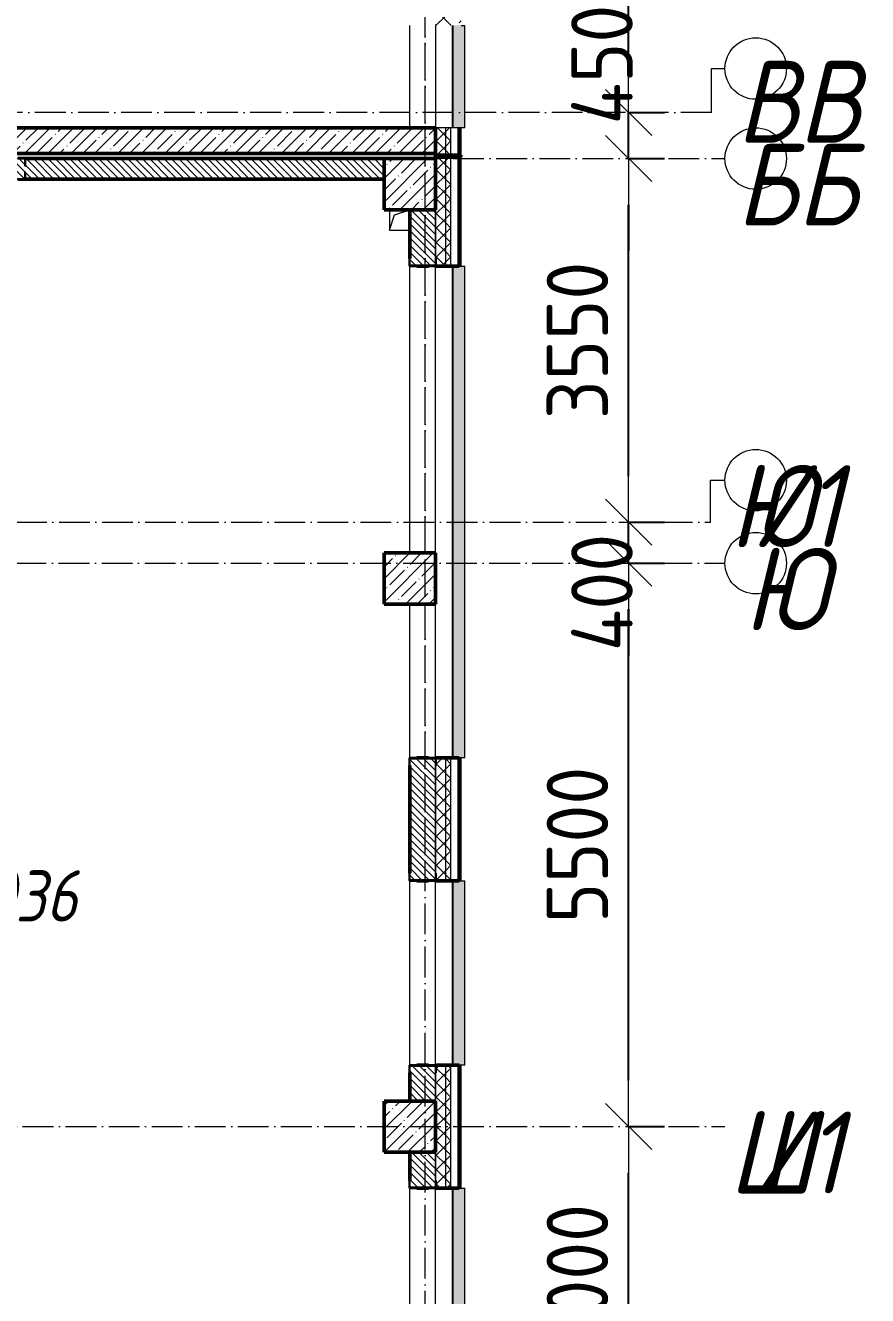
# Model space of a CAD drawing. Header units: millimetres. Extents: x 2294 to 908349, y -83289 to 219220.
# Drawn here: x 104813 to 113028, y 41706 to 54106 of the extents above; entities that cross this region are included whole.
import ezdxf

# ---------------------------------------------------------------- set-up
doc = ezdxf.new("R2010")
doc.units = ezdxf.units.MM
doc.linetypes.add('50_200_ШТРИХ_1Т_ш5_п1_п1_', pattern=[700, 500, -100, 0, -100])
for name, color, linetype, lineweight in [('A-____-____-DIMS', 7, 'Continuous', 9), ('A-GENM-____-MCUT', 7, 'Continuous', 25), ('A-GENM-____-OTLN', 7, 'Continuous', 9), ('A-GENM-____-OTLN-1', 7, 'Continuous', 25), ('A-GLAZ-____-OTLN', 7, 'Continuous', 9), ('A-WALL-____-MCUT', 7, 'Continuous', 13), ('A-WALL-____-MCUT-1', 7, 'Continuous', 9), ('A-WALL-____-MCUT-2', 7, 'Continuous', 50), ('A-WALL-____-MCUT-3', 7, 'Continuous', 9), ('A-WALL-____-OTLN', 7, 'Continuous', 9), ('A-WALL-____-PATT-1', 7, 'Continuous', 9), ('A-WALL-FNSH-MCUT-1', 7, 'Continuous', 9), ('S-COLS-____-MCUT', 7, 'Continuous', 50), ('S-COLS-____-OTLN', 7, 'Continuous', 9), ('S-GRID-____-IDEN', 7, 'Continuous', 9), ('S-GRID-____-OTLN', 7, 'Continuous', 9), ('S-GRID-____-OTLN-1', 7, '50_200_ШТРИХ_1Т_ш5_п1_п1_', 9), ('Марки помещений', 7, 'Continuous', 9)]:
    doc.layers.add(name, color=color, linetype=linetype, lineweight=lineweight)
doc.layers.add('A-GLAZ-____-OTLN-1', color=7, linetype='Continuous', lineweight=9, true_color=0xc0c0c0)
doc.styles.add('ISOCPEUR_I', font='isocpeui.ttf', dxfattribs={"width": 0.9, "height": 2.5})
doc.styles.add('ISOCPEUR_I_3', font='isocpeui.ttf', dxfattribs={"width": 0.85, "height": 2.2})
doc.styles.add('ISOCPEUR_I_9', font='isocpeui.ttf', dxfattribs={"width": 0.9, "height": 250})
doc.styles.add('СПДС', font='isocpeur.ttf', dxfattribs={"width": 0.9})
doc.dimstyles.new('Размера А3', dxfattribs={"dimtxt": 800, "dimasz": 450, "dimexe": 350, "dimexo": 100, "dimgap": 200, "dimtad": 1, "dimdec": 0, "dimrnd": 10, "dimzin": 0, "dimdsep": 46, "dimtxsty": 'СПДС', "dimblk": 'ARROWHEAD_6', "dimcen": 1, "dimclrd": 5, "dimclre": 5, "dimclrt": 5, "dimazin": 0, "dimtfac": 1, "dimtdec": 0, "dimtmove": 2, "dimatfit": 3, "dimfxl": 1, "dimtolj": 1, "dimtzin": 0, "dimarcsym": 0})
pattern_1 = [(45, (-101000, -46531.04), (-114.04925, 114.04925), []), (45, (-100885.95, -46531.04), (-114.04925, 114.04925), [201.613, -40.323, 3.353, -36.97])]
pattern_2 = [(45, (7562.79, 6025.28), (-70.71068, 70.71068), []), (135, (7562.79, 6025.28), (-70.71068, -70.71068), [])]
pattern_3 = [(45, (7562.79, 6025.28), (-85.53659, 85.53659), []), (45, (7619.81, 6025.28), (-85.53659, 85.53659), [])]
pattern_4 = [(135, (7562.787, 6025.276), (-35.35534, -35.35534), [])]
pattern_5 = [(45, (7562.79, 6025.28), (-70.71068, 70.71068), []), (135, (7562.79, 6025.28), (-70.71068, -70.71068), [])]
pattern_6 = [(45, (7562.79, 6025.28), (-85.53659, 85.53659), []), (45, (7619.81, 6025.28), (-85.53659, 85.53659), [])]

# ---------------------------------------------------------------- blocks, each defined once
blk = doc.blocks.new('BSC_Колонна _Прямоугольная - 500х500-V115-АР1_План отверстий 2 этажа в осях 1-64_Ю-ЯЯ')
at = {"layer": 'S-COLS-____-OTLN'}
h = blk.add_hatch(dxfattribs=at)
h.set_pattern_fill('FP_128', color=256, style=0, pattern_type=2)
h.set_pattern_definition(pattern_1)
h.paths.add_polyline_path([(-250, -250), (250, -250), (250, 250), (-250, 250), (-250, 200)], flags=0)
at = {"layer": 'S-COLS-____-MCUT'}
for p, q in [((250, 250), (-250, 250)), ((-250, 250), (-250, -250)), ((250, -250), (250, 250)), ((-250, -250), (250, -250))]:
    blk.add_line(p, q, dxfattribs=at)
blk = doc.blocks.new('Фахверк_СКБ_Уголок - 200_3550-28267367-АР1_План отверстий 2 этажа в осях 1-64_Ю-ЯЯ')
at = {"layer": 'A-GENM-____-MCUT'}
for p, q in [((200, 156), (125, 156)), ((125, 156), (125, 81)), ((131, 81), (131, 150)), ((131, 150), (200, 150)), ((200, 150), (200, 156)), ((125, 81), (131, 81)), ((131, 19), (125, 19)), ((125, 19), (125, -56)), ((131, -50), (131, 19)), ((125, -56), (200, -56)), ((200, -50), (131, -50)), ((200, -56), (200, -50))]:
    blk.add_line(p, q, dxfattribs=at)
blk = doc.blocks.new('Отлив_СКБ - Отлив витража_120_НВФ-31885283-АР1_План отверстий 2 этажа в осях 1-64_Ю-ЯЯ')
at = {"layer": 'A-GLAZ-____-OTLN-1'}
for points in [[(426, -2), (1000, -2), (1000, 0), (0, 0), (0, -2)], [(426, -120), (1000, -120), (1000, -2), (0, -2), (0, -120)]]:
    blk.add_hatch(color=256, dxfattribs=at).paths.add_polyline_path(points, flags=0)
at = {"layer": 'A-GLAZ-____-OTLN'}
for p, q in [((0, 0), (1000, 0)), ((1000, -2), (0, -2)), ((0, -120), (0, -83)), ((0, -120), (1000, -120)), ((1000, -83), (1000, -120))]:
    blk.add_line(p, q, dxfattribs=at)
blk = doc.blocks.new('Стены 13 - Стены 4-31812941-АР1_План отверстий 2 этажа в осях 1-64_Ю-ЯЯ')
at = {"layer": 'A-WALL-____-MCUT'}
for p, q in [((-1844, 41030), (-1844, 41010)), ((-1594, 41030), (-1844, 41030)), ((-1844, 41010), (-1594, 41010)), ((-1594, 41010), (-1594, 41030))]:
    blk.add_line(p, q, dxfattribs=at)
blk = doc.blocks.new('BSC_Колонна _Прямоугольная - 500х500-V30-АР1_План отверстий 2 этажа в осях 1-64_А-ГГ')
at = {"layer": 'S-COLS-____-OTLN'}
h = blk.add_hatch(dxfattribs=at)
h.set_pattern_fill('FP_59', color=256, style=0, pattern_type=2)
h.set_pattern_definition([(45, (-101000, -37331.04), (-114.04925, 114.04925), []), (45, (-100885.95, -37331.04), (-114.04925, 114.04925), [201.613, -40.323, 3.353, -36.97])])
h.paths.add_polyline_path([(-250, -250), (250, -250), (250, 250), (-250, 250)], flags=0)
at = {"layer": 'S-COLS-____-MCUT'}
for p, q in [((250, 250), (-250, 250)), ((-250, 250), (-250, -250)), ((250, -250), (250, 250)), ((-250, -250), (250, -250))]:
    blk.add_line(p, q, dxfattribs=at)
blk = doc.blocks.new('BSC_Колонна _Прямоугольная - 500х500-V119-АР1_План отверстий 2 этажа в осях 1-64_А-ГГ')
at = {"layer": 'S-COLS-____-OTLN'}
h = blk.add_hatch(dxfattribs=at)
h.set_pattern_fill('FP_149', color=256, style=0, pattern_type=2)
h.set_pattern_definition(pattern_1)
h.paths.add_polyline_path([(-250, -250), (250, -250), (250, 250), (-250, 250), (-250, -215)], flags=0)
at = {"layer": 'S-COLS-____-MCUT'}
for p, q in [((250, 250), (-250, 250)), ((-250, 250), (-250, -250)), ((250, -250), (250, 250)), ((-250, -250), (250, -250))]:
    blk.add_line(p, q, dxfattribs=at)
blk = doc.blocks.new('BSC_Колонна _Прямоугольная - 500х500-V121-АР1_План отверстий 2 этажа в осях 1-64_А-ГГ')
at = {"layer": 'S-COLS-____-OTLN'}
h = blk.add_hatch(dxfattribs=at)
h.set_pattern_fill('FP_151', color=256, style=0, pattern_type=2)
h.set_pattern_definition([(45, (-101000, -42681.04), (-114.04925, 114.04925), []), (45, (-100885.95, -42681.04), (-114.04925, 114.04925), [201.613, -40.323, 3.353, -36.97])])
h.paths.add_polyline_path([(-250, -250), (250, -250), (250, 250), (-250, 250)], flags=0)
at = {"layer": 'S-COLS-____-MCUT'}
for p, q in [((250, 250), (-250, 250)), ((-250, 250), (-250, -250)), ((250, -250), (250, 250)), ((-250, -250), (250, -250))]:
    blk.add_line(p, q, dxfattribs=at)
blk = doc.blocks.new('Фахверк_СКБ_Уголок - 250_2700-27497298-АР1_План отверстий 2 этажа в осях 1-64_А-ГГ')
at = {"layer": 'A-GENM-____-MCUT'}
for p, q in [((200, 181), (125, 181)), ((125, 181), (125, 106)), ((131, 106), (131, 175)), ((131, 175), (200, 175)), ((200, 175), (200, 181)), ((125, 106), (131, 106)), ((131, -6), (125, -6)), ((125, -6), (125, -81)), ((125, -81), (200, -81)), ((131, -75), (131, -6)), ((200, -75), (131, -75)), ((200, -81), (200, -75))]:
    blk.add_line(p, q, dxfattribs=at)
blk = doc.blocks.new('AR_Отверстие прямоугольное _в плите_ - AR_Отверстие прямоугольное _в плите_-30511543-АР1_План отверстий 2 этажа в осях 1-64_А-ГГ')
at = {"layer": 'A-GENM-____-OTLN'}
for p, q in [((-100, 100), (-100, -100)), ((-100, -100), (-50, 50)), ((-50, 50), (100, 100)), ((-100, -100), (100, -100))]:
    blk.add_line(p, q, dxfattribs=at)
blk = doc.blocks.new('Отлив_СКБ - Отлив витража_120_НВФ-31885688-АР1_План отверстий 2 этажа в осях 1-64_А-ГГ')
at = {"layer": 'A-GLAZ-____-OTLN-1'}
for points in [[(4113, -2), (4800, -2), (4800, 0), (0, 0), (0, -2), (2345, -2)], [(4113, -120), (4800, -120), (4800, -2), (0, -2), (0, -120), (2345, -120)]]:
    blk.add_hatch(color=256, dxfattribs=at).paths.add_polyline_path(points, flags=0)
at = {"layer": 'A-GLAZ-____-OTLN'}
for p, q in [((0, 0), (4800, 0)), ((4800, -2), (0, -2)), ((0, -120), (0, -83)), ((0, -120), (4800, -120)), ((4800, -83), (4800, -120))]:
    blk.add_line(p, q, dxfattribs=at)
blk = doc.blocks.new('Отлив_СКБ - Отлив витража_120_НВФ-V194-АР1_План отверстий 2 этажа в осях 1-64_А-ГГ')
at = {"layer": 'A-GLAZ-____-OTLN-1'}
for points in [[(1800, -2), (1800, 0), (0, 0), (0, -2), (1544, -2)], [(1544, -120), (1800, -120), (1800, -2), (0, -2), (0, -120)]]:
    blk.add_hatch(color=256, dxfattribs=at).paths.add_polyline_path(points, flags=0)
at = {"layer": 'A-GLAZ-____-OTLN'}
for p, q in [((0, 0), (1800, 0)), ((1800, -2), (0, -2)), ((0, -120), (0, -83)), ((0, -120), (1800, -120)), ((1800, -83), (1800, -120))]:
    blk.add_line(p, q, dxfattribs=at)
blk = doc.blocks.new('Стены 13 - Стены 4-31812941-АР1_План отверстий 2 этажа в осях 1-64_А-ГГ')
at = {"layer": 'A-WALL-____-MCUT-2'}
for p, q in [((-1844, 41030), (-1844, 41010)), ((-1594, 41030), (-1844, 41030)), ((-1844, 41010), (-1594, 41010)), ((-1594, 41010), (-1594, 41030))]:
    blk.add_line(p, q, dxfattribs=at)
blk = doc.blocks.new('2floor')
at = {"layer": 'A-WALL-____-PATT-1'}
h = blk.add_hatch(dxfattribs=at)
h.set_pattern_fill('FP_1', color=256, style=0, pattern_type=2)
h.set_pattern_definition(pattern_2)
h.paths.add_polyline_path([(108963, 52841), (108963, 53106), (108913, 53106), (108913, 52841)], flags=0)
h.paths.add_polyline_path([(108913, 54106), (108963, 54106), (108963, 61806), (108913, 61806), (108913, 56792)], flags=0)
h.paths.add_polyline_path([(108913, 75506), (108963, 75506), (108963, 76756), (108913, 76756), (108913, 76165)], flags=0)
h.paths.add_polyline_path([(108913, 78556), (108963, 78556), (108963, 79756), (108913, 79756), (108913, 79394)], flags=0)
h.paths.add_polyline_path([(108963, 81556), (108963, 82756), (108913, 82756), (108913, 81556)], flags=0)
h.paths.add_polyline_path([(108963, 84556), (108963, 85756), (108913, 85756), (108913, 84556)], flags=0)
h.paths.add_polyline_path([(108963, 87556), (108963, 91806), (108913, 91806), (108913, 87556)], flags=0)
h = blk.add_hatch(dxfattribs=at)
h.set_pattern_fill('FP_1', color=256, style=0, pattern_type=2)
h.set_pattern_definition(pattern_2)
h.paths.add_polyline_path([(108813, 52841), (108913, 52841), (108913, 53106), (108813, 53106)], flags=0)
h.paths.add_polyline_path([(108913, 54106), (108913, 61806), (108819, 61806), (108819, 61731), (108813, 61731), (108813, 54106)], flags=0)
h.paths.add_polyline_path([(108913, 75506), (108913, 76756), (108819, 76756), (108819, 76681), (108813, 76681), (108813, 75581), (108819, 75581), (108819, 75506)], flags=0)
h.paths.add_polyline_path([(108819, 78556), (108913, 78556), (108913, 79756), (108813, 79756), (108813, 78631), (108819, 78631), (108819, 78562)], flags=0)
h.paths.add_polyline_path([(108819, 81556), (108913, 81556), (108913, 82756), (108819, 82756), (108819, 82681), (108813, 82681), (108813, 81631), (108819, 81631), (108819, 81562)], flags=0)
h.paths.add_polyline_path([(108819, 84556), (108913, 84556), (108913, 85756), (108819, 85756), (108819, 85681), (108813, 85681), (108813, 84631), (108819, 84631), (108819, 84562)], flags=0)
h.paths.add_polyline_path([(108913, 87556), (108913, 91706), (108813, 91706), (108813, 87556)], flags=0)
h = blk.add_hatch(dxfattribs=at)
h.set_pattern_fill('FP_3', color=256, style=0, pattern_type=2)
h.set_pattern_definition(pattern_3)
h.paths.add_polyline_path([(109063, 52841), (109063, 53106), (109043, 53106), (109043, 52841)], flags=0)
h.paths.add_polyline_path([(109043, 54106), (109063, 54106), (109063, 61806), (109043, 61806), (109043, 56792)], flags=0)
h = blk.add_hatch(dxfattribs=at)
h.set_pattern_fill('FP_13', color=256, style=0, pattern_type=2)
h.set_pattern_definition([(45, (7562.79, 6025.28), (-114.04925, 114.04925), []), (45, (7676.84, 6025.28), (-114.04925, 114.04925), [201.612, -40.322, 3.353, -36.97])])
h.paths.add_polyline_path([(108813, 52856), (108813, 53106), (104413, 53106), (104413, 52856), (108295, 52856)], flags=0)
h = blk.add_hatch(dxfattribs=at)
h.set_pattern_fill('FP_25', color=256, style=0, pattern_type=2)
h.set_pattern_definition([(45, (7562.79, 6025.28), (-114.04925, 114.04925), []), (45, (7676.84, 6025.28), (-114.04925, 114.04925), [201.612, -40.322, 3.353, -36.97])])
h.paths.add_polyline_path([(108813, 52856), (108813, 53106), (104413, 53106), (104413, 52856), (108295, 52856)], flags=0)
h = blk.add_hatch(dxfattribs=at)
h.set_pattern_fill('FP_1', color=256, style=0, pattern_type=2)
h.set_pattern_definition(pattern_5)
h.paths.add_polyline_path([(108913, 52841), (108913, 53106), (108813, 53106), (108813, 52841)], flags=0)
h = blk.add_hatch(dxfattribs=at)
h.set_pattern_fill('FP_1', color=256, style=0, pattern_type=2)
h.set_pattern_definition(pattern_5)
h.paths.add_polyline_path([(108963, 52841), (108963, 53106), (108913, 53106), (108913, 52841)], flags=0)
h = blk.add_hatch(dxfattribs=at)
h.set_pattern_fill('FP_3', color=256, style=0, pattern_type=2)
h.set_pattern_definition(pattern_6)
h.paths.add_polyline_path([(109063, 52841), (109063, 53106), (109043, 53106), (109043, 52841)], flags=0)
h = blk.add_hatch(dxfattribs=at)
h.set_pattern_fill('FP_6', color=256, style=0, pattern_type=2)
h.set_pattern_definition([(135, (7562.787, 6025.276), (-35.35534, -35.35534), [])])
h.paths.add_polyline_path([(108313, 52606), (108313, 52806), (104813, 52806), (104813, 52737), (104807, 52737), (104807, 52806), (101313, 52806), (101313, 52606), (104807, 52606), (104807, 52675), (104813, 52675), (104813, 52606), (108295, 52606)], flags=0)
h = blk.add_hatch(dxfattribs=at)
h.set_pattern_fill('FP_6', color=256, style=0, pattern_type=2)
h.set_pattern_definition(pattern_4)
h.paths.add_polyline_path([(108313, 52606), (108313, 52806), (104813, 52806), (104813, 52737), (104807, 52737), (104807, 52806), (101313, 52806), (101313, 52606), (104807, 52606), (104807, 52675), (104813, 52675), (104813, 52606), (108295, 52606)], flags=0)
h = blk.add_hatch(dxfattribs=at)
h.set_pattern_fill('FP_1', color=256, style=0, pattern_type=2)
h.set_pattern_definition(pattern_2)
h.paths.add_polyline_path([(108819, 51756), (108913, 51756), (108913, 52821), (108813, 52821), (108813, 51831), (108819, 51831), (108819, 51762)], flags=0)
h = blk.add_hatch(dxfattribs=at)
h.set_pattern_fill('FP_1', color=256, style=0, pattern_type=2)
h.set_pattern_definition(pattern_5)
h.paths.add_polyline_path([(108913, 4006), (108913, 4956), (108819, 4956), (108819, 4881), (108813, 4881), (108813, 4006)], flags=0)
h.paths.add_polyline_path([(108819, 6756), (108913, 6756), (108913, 7956), (108819, 7956), (108819, 7881), (108813, 7881), (108813, 6831), (108819, 6831), (108819, 6761)], flags=0)
h.paths.add_polyline_path([(108819, 9756), (108913, 9756), (108913, 10956), (108819, 10956), (108819, 10881), (108813, 10881), (108813, 9831), (108819, 9831), (108819, 9762)], flags=0)
h.paths.add_polyline_path([(108913, 12756), (108913, 13956), (108819, 13956), (108819, 13881), (108813, 13881), (108813, 12831), (108819, 12831), (108819, 12756)], flags=0)
h.paths.add_polyline_path([(108913, 15756), (108913, 16956), (108819, 16956), (108819, 16881), (108813, 16881), (108813, 15831), (108819, 15831), (108819, 15756)], flags=0)
h.paths.add_polyline_path([(108913, 18756), (108913, 19956), (108819, 19956), (108819, 19881), (108813, 19881), (108813, 18831), (108819, 18831), (108819, 18756)], flags=0)
h.paths.add_polyline_path([(108819, 21756), (108913, 21756), (108913, 22956), (108819, 22956), (108819, 22881), (108813, 22881), (108813, 21831), (108819, 21831), (108819, 21762)], flags=0)
h.paths.add_polyline_path([(108819, 24756), (108913, 24756), (108913, 25956), (108819, 25956), (108819, 25881), (108813, 25881), (108813, 24831), (108819, 24831), (108819, 24762)], flags=0)
h.paths.add_polyline_path([(108913, 30756), (108913, 31956), (108819, 31956), (108819, 31881), (108813, 31881), (108813, 30831), (108819, 30831), (108819, 30756)], flags=0)
h.paths.add_polyline_path([(108819, 33756), (108913, 33756), (108913, 34956), (108819, 34956), (108819, 34881), (108813, 34881), (108813, 33831), (108819, 33831), (108819, 33762)], flags=0)
h.paths.add_polyline_path([(108819, 36756), (108913, 36756), (108913, 37956), (108819, 37956), (108819, 37881), (108813, 37881), (108813, 36831), (108819, 36831), (108819, 36762)], flags=0)
h.paths.add_polyline_path([(108913, 39756), (108913, 40956), (108819, 40956), (108819, 40881), (108813, 40881), (108813, 39831), (108819, 39831), (108819, 39756)], flags=0)
h.paths.add_polyline_path([(108819, 42756), (108913, 42756), (108913, 43956), (108819, 43956), (108819, 43881), (108813, 43881), (108813, 42831), (108819, 42831), (108819, 42762)], flags=0)
h.paths.add_polyline_path([(108913, 45756), (108913, 46956), (108819, 46956), (108819, 46881), (108813, 46881), (108813, 45831), (108819, 45831), (108819, 45756)], flags=0)
h.paths.add_polyline_path([(108819, 51756), (108913, 51756), (108913, 52821), (108813, 52821), (108813, 51831), (108819, 51831), (108819, 51762)], flags=0)
h = blk.add_hatch(dxfattribs=at)
h.set_pattern_fill('FP_1', color=256, style=0, pattern_type=2)
h.set_pattern_definition(pattern_2)
h.paths.add_polyline_path([(108963, 51756), (108963, 52821), (108913, 52821), (108913, 51756)], flags=0)
h = blk.add_hatch(dxfattribs=at)
h.set_pattern_fill('FP_1', color=256, style=0, pattern_type=2)
h.set_pattern_definition(pattern_5)
h.paths.add_polyline_path([(108913, 3956), (108963, 3956), (108963, 4956), (108913, 4956), (108913, 4006)], flags=0)
h.paths.add_polyline_path([(108913, 6756), (108963, 6756), (108963, 7956), (108913, 7956), (108913, 6761)], flags=0)
h.paths.add_polyline_path([(108963, 9756), (108963, 10956), (108913, 10956), (108913, 9756)], flags=0)
h.paths.add_polyline_path([(108913, 12756), (108963, 12756), (108963, 13956), (108913, 13956), (108913, 12781)], flags=0)
h.paths.add_polyline_path([(108913, 15756), (108963, 15756), (108963, 16956), (108913, 16956), (108913, 16221)], flags=0)
h.paths.add_polyline_path([(108963, 18756), (108963, 19956), (108913, 19956), (108913, 18756)], flags=0)
h.paths.add_polyline_path([(108913, 21756), (108963, 21756), (108963, 22956), (108913, 22956), (108913, 22241)], flags=0)
h.paths.add_polyline_path([(108913, 24756), (108963, 24756), (108963, 25956), (108913, 25956), (108913, 25681)], flags=0)
h.paths.add_polyline_path([(108963, 30756), (108963, 31956), (108913, 31956), (108913, 30756)], flags=0)
h.paths.add_polyline_path([(108963, 33756), (108963, 34956), (108913, 34956), (108913, 33756)], flags=0)
h.paths.add_polyline_path([(108963, 36756), (108963, 37956), (108913, 37956), (108913, 36756)], flags=0)
h.paths.add_polyline_path([(108963, 39756), (108963, 40956), (108913, 40956), (108913, 39756)], flags=0)
h.paths.add_polyline_path([(108913, 42756), (108963, 42756), (108963, 43956), (108913, 43956), (108913, 42881)], flags=0)
h.paths.add_polyline_path([(108963, 45756), (108963, 46956), (108913, 46956), (108913, 45756)], flags=0)
h.paths.add_polyline_path([(108913, 51756), (108963, 51756), (108963, 52821), (108913, 52821), (108913, 52341)], flags=0)
h = blk.add_hatch(dxfattribs=at)
h.set_pattern_fill('FP_3', color=256, style=0, pattern_type=2)
h.set_pattern_definition(pattern_3)
h.paths.add_polyline_path([(109043, 51756), (109063, 51756), (109063, 52821), (109043, 52821), (109043, 51949)], flags=0)
h = blk.add_hatch(dxfattribs=at)
h.set_pattern_fill('FP_3', color=256, style=0, pattern_type=2)
h.set_pattern_definition(pattern_6)
h.paths.add_polyline_path([(109043, 3856), (109063, 3856), (109063, 4956), (109043, 4956), (109043, 3876)], flags=0)
h.paths.add_polyline_path([(109063, 6756), (109063, 7956), (109043, 7956), (109043, 6756)], flags=0)
h.paths.add_polyline_path([(109063, 9756), (109063, 10956), (109043, 10956), (109043, 9756)], flags=0)
h.paths.add_polyline_path([(109063, 12756), (109063, 13956), (109043, 13956), (109043, 12756)], flags=0)
h.paths.add_polyline_path([(109043, 15756), (109063, 15756), (109063, 16956), (109043, 16956), (109043, 16221)], flags=0)
h.paths.add_polyline_path([(109043, 18756), (109063, 18756), (109063, 19956), (109043, 19956), (109043, 18801)], flags=0)
h.paths.add_polyline_path([(109043, 21756), (109063, 21756), (109063, 22956), (109043, 22956), (109043, 22241)], flags=0)
h.paths.add_polyline_path([(109043, 24756), (109063, 24756), (109063, 25956), (109043, 25956), (109043, 25681)], flags=0)
h.paths.add_polyline_path([(109063, 30756), (109063, 31956), (109043, 31956), (109043, 30756)], flags=0)
h.paths.add_polyline_path([(109043, 33756), (109063, 33756), (109063, 34956), (109043, 34956), (109043, 34281)], flags=0)
h.paths.add_polyline_path([(109043, 36756), (109063, 36756), (109063, 37956), (109043, 37956), (109043, 37721)], flags=0)
h.paths.add_polyline_path([(109043, 39756), (109063, 39756), (109063, 40956), (109043, 40956), (109043, 40301)], flags=0)
h.paths.add_polyline_path([(109063, 42756), (109063, 43956), (109043, 43956), (109043, 42756)], flags=0)
h.paths.add_polyline_path([(109043, 45756), (109063, 45756), (109063, 46956), (109043, 46956), (109043, 46321)], flags=0)
h.paths.add_polyline_path([(109063, 51756), (109063, 52821), (109043, 52821), (109043, 51756)], flags=0)
h = blk.add_hatch(dxfattribs=at)
h.set_pattern_fill('FP_6', color=256, style=0, pattern_type=2)
h.set_pattern_definition(pattern_4)
h.paths.add_polyline_path([(108744, 51756), (108744, 51762), (108813, 51762), (108813, 52306), (108563, 52306), (108563, 51762), (108632, 51762), (108632, 51756)], flags=0)
h = blk.add_hatch(dxfattribs=at)
h.set_pattern_fill('FP_6', color=256, style=0, pattern_type=2)
h.set_pattern_definition(pattern_4)
h.paths.add_polyline_path([(108744, 43606), (108813, 43606), (108813, 43950), (108744, 43950), (108744, 43956), (108632, 43956), (108632, 43950), (108563, 43950), (108563, 43606), (108632, 43606)], flags=0)
h.paths.add_polyline_path([(108632, 45756), (108744, 45756), (108744, 45762), (108813, 45762), (108813, 46950), (108744, 46950), (108744, 46956), (108632, 46956), (108632, 46950), (108563, 46950), (108563, 45762), (108632, 45762)], flags=0)
h = blk.add_hatch(dxfattribs=at)
h.set_pattern_fill('FP_6', color=256, style=0, pattern_type=2)
h.set_pattern_definition(pattern_4)
h.paths.add_polyline_path([(108744, 40606), (108813, 40606), (108813, 40950), (108744, 40950), (108744, 40956), (108632, 40956), (108632, 40950), (108563, 40950), (108563, 40606)], flags=0)
h.paths.add_polyline_path([(108744, 42756), (108744, 42762), (108813, 42762), (108813, 43106), (108563, 43106), (108563, 42762), (108632, 42762), (108632, 42756)], flags=0)
at = {"layer": 'A-WALL-____-MCUT'}
for p, q in [((108813, 53106), (108813, 52841)), ((109043, 53106), (108813, 53106)), ((109043, 52841), (109043, 53106)), ((108813, 52841), (109043, 52841)), ((108313, 52806), (104813, 52806)), ((108813, 52821), (108813, 52806)), ((109043, 52821), (108813, 52821)), ((109043, 51756), (109043, 52821)), ((104813, 52606), (108313, 52606))]:
    blk.add_line(p, q, dxfattribs=at)
at = {"layer": 'A-WALL-____-MCUT-1'}
for p, q in [((108813, 53106), (104663, 53106)), ((108813, 52856), (108813, 53106)), ((108913, 52841), (108913, 53106)), ((108963, 52841), (108963, 53106)), ((104413, 52856), (108813, 52856)), ((108913, 51756), (108913, 52821)), ((108963, 51756), (108963, 52821))]:
    blk.add_line(p, q, dxfattribs=at)
at = {"layer": 'A-WALL-____-MCUT-2'}
for p, q in [((108813, 53106), (104663, 53106)), ((108813, 52856), (108813, 53106)), ((108813, 53106), (108813, 52841)), ((109043, 52841), (109043, 53106)), ((104413, 52856), (108813, 52856)), ((108813, 52841), (109043, 52841)), ((108313, 52806), (104813, 52806)), ((108813, 52821), (108813, 52806)), ((109043, 52821), (108813, 52821)), ((109043, 51756), (109043, 52821)), ((104813, 52606), (108313, 52606)), ((108563, 52306), (108563, 51831)), ((108632, 51756), (108744, 51756)), ((108819, 51756), (109043, 51756)), ((108563, 46881), (108563, 45831)), ((108744, 46956), (108632, 46956)), ((109043, 46956), (108819, 46956)), ((109043, 45756), (109043, 46956)), ((108632, 45756), (108744, 45756)), ((108819, 45756), (109043, 45756)), ((108744, 43956), (108632, 43956)), ((109043, 43956), (108819, 43956)), ((109043, 42756), (109043, 43956)), ((108563, 43881), (108563, 43606)), ((108563, 43106), (108563, 42831)), ((108632, 42756), (108744, 42756)), ((108819, 42756), (109043, 42756))]:
    blk.add_line(p, q, dxfattribs=at)
at = {"layer": 'A-WALL-____-MCUT-3'}
for p, q in [((108913, 52841), (108913, 53106)), ((108963, 52841), (108963, 53106)), ((108913, 51756), (108913, 52821)), ((108963, 51756), (108963, 52821)), ((108813, 51831), (108813, 52306)), ((108813, 52306), (108813, 51831)), ((108813, 45831), (108813, 46881)), ((108813, 46881), (108813, 45831)), ((108913, 45756), (108913, 46956)), ((108963, 45756), (108963, 46956)), ((108913, 42756), (108913, 43956)), ((108963, 42756), (108963, 43956)), ((108813, 43606), (108813, 43881)), ((108813, 43881), (108813, 43606)), ((108813, 42831), (108813, 43106)), ((108813, 43106), (108813, 42831))]:
    blk.add_line(p, q, dxfattribs=at)
at = {"layer": 'A-WALL-____-OTLN'}
for p, q in [((108563, 53106), (108563, 54106)), ((108813, 54106), (108813, 53106)), ((108563, 48956), (108563, 51756)), ((108813, 48956), (108813, 51756)), ((108563, 46956), (108563, 48456)), ((108813, 46956), (108813, 48456)), ((108563, 43956), (108563, 45756)), ((108813, 43956), (108813, 45756)), ((108563, 40956), (108563, 42756)), ((108813, 40956), (108813, 42756))]:
    blk.add_line(p, q, dxfattribs=at)
at = {"layer": 'A-WALL-FNSH-MCUT-1'}
for p, q in [((109063, 53106), (109043, 53106)), ((109043, 53106), (109043, 52841)), ((109043, 53106), (109043, 52841)), ((109063, 52841), (109063, 53106)), ((109063, 52841), (109063, 53106)), ((109043, 52841), (109063, 52841)), ((109043, 52841), (109063, 52841)), ((109063, 52821), (109043, 52821)), ((109043, 52821), (109043, 51756)), ((109063, 52821), (109043, 52821)), ((109043, 52821), (109043, 51756)), ((109063, 51756), (109063, 52821)), ((109063, 51756), (109063, 52821)), ((109043, 51756), (109063, 51756)), ((109063, 46956), (109043, 46956)), ((109043, 46956), (109043, 45756)), ((109063, 45756), (109063, 46956)), ((109043, 45756), (109063, 45756)), ((109063, 43956), (109043, 43956)), ((109043, 43956), (109043, 42756)), ((109063, 42756), (109063, 43956)), ((109043, 42756), (109063, 42756))]:
    blk.add_line(p, q, dxfattribs=at)
at = {"layer": 'A-GENM-____-OTLN'}
blk.add_blockref('AR_Отверстие прямоугольное _в плите_ - AR_Отверстие прямоугольное _в плите_-30511543-АР1_План отверстий 2 этажа в осях 1-64_А-ГГ', (108463, 52206), dxfattribs=at)
at = {"layer": 'A-GENM-____-OTLN-1'}
for name, p, rotation in [('Фахверк_СКБ_Уголок - 200_3550-28267367-АР1_План отверстий 2 этажа в осях 1-64_Ю-ЯЯ', (104938, 52756), 180), ('Фахверк_СКБ_Уголок - 250_2700-27497298-АР1_План отверстий 2 этажа в осях 1-64_А-ГГ', (108738, 51631), 89.9999999999999), ('Фахверк_СКБ_Уголок - 250_2700-27497298-АР1_План отверстий 2 этажа в осях 1-64_А-ГГ', (108638, 47081), 269.9999999999999), ('Фахверк_СКБ_Уголок - 250_2700-27497298-АР1_План отверстий 2 этажа в осях 1-64_А-ГГ', (108738, 45631), 89.9999999999999), ('Фахверк_СКБ_Уголок - 250_2700-27497298-АР1_План отверстий 2 этажа в осях 1-64_А-ГГ', (108638, 44081), 269.9999999999999), ('Фахверк_СКБ_Уголок - 250_2700-27497298-АР1_План отверстий 2 этажа в осях 1-64_А-ГГ', (108738, 42631), 89.9999999999999)]:
    blk.add_blockref(name, p, dxfattribs=dict(at, rotation=rotation))
at = {"layer": 'A-GLAZ-____-OTLN', "rotation": 90}
for name, p in [('Отлив_СКБ - Отлив витража_120_НВФ-31885283-АР1_План отверстий 2 этажа в осях 1-64_Ю-ЯЯ', (108980, 53106)), ('Отлив_СКБ - Отлив витража_120_НВФ-31885688-АР1_План отверстий 2 этажа в осях 1-64_А-ГГ', (108980, 46956)), ('Отлив_СКБ - Отлив витража_120_НВФ-V194-АР1_План отверстий 2 этажа в осях 1-64_А-ГГ', (108980, 43956)), ('Отлив_СКБ - Отлив витража_120_НВФ-V194-АР1_План отверстий 2 этажа в осях 1-64_А-ГГ', (108980, 40956))]:
    blk.add_blockref(name, p, dxfattribs=at)
at = {"layer": 'A-WALL-____-OTLN'}
for name in ['Стены 13 - Стены 4-31812941-АР1_План отверстий 2 этажа в осях 1-64_Ю-ЯЯ', 'Стены 13 - Стены 4-31812941-АР1_План отверстий 2 этажа в осях 1-64_А-ГГ']:
    blk.add_blockref(name, (110656, 11811), dxfattribs=at)
at = {"layer": 'S-COLS-____-OTLN'}
for name, p in [('BSC_Колонна _Прямоугольная - 500х500-V115-АР1_План отверстий 2 этажа в осях 1-64_Ю-ЯЯ', (108563, 52556)), ('BSC_Колонна _Прямоугольная - 500х500-V119-АР1_План отверстий 2 этажа в осях 1-64_А-ГГ', (108563, 52556)), ('BSC_Колонна _Прямоугольная - 500х500-V121-АР1_План отверстий 2 этажа в осях 1-64_А-ГГ', (108563, 48706)), ('BSC_Колонна _Прямоугольная - 500х500-V30-АР1_План отверстий 2 этажа в осях 1-64_А-ГГ', (108563, 43356))]:
    blk.add_blockref(name, p, dxfattribs=at)
at = {"layer": 'Марки помещений', "insert": (104006, 45858), "char_height": 500, "width": 785.65, "attachment_point": 1, "style": 'ISOCPEUR_I_3'}
blk.add_mtext('2.036', dxfattribs=at)
blk = doc.blocks.new('Ось сетки - Круг_Ø6_00__ISO-2_5_0_9K_-25732049-АР1_План отверстий 3 этажа в осях 1-64_Ю-ЯЯ')
at = {"layer": 'S-GRID-____-IDEN'}
blk.add_circle((0, 0), 3, dxfattribs=at)
blk = doc.blocks.new('ARROWHEAD_6')
at = {"color": 0, "linetype": 'Continuous'}
for p, q in [((-0.5, -0.5), (0.5, 0.5)), ((0, 0), (-1, 0))]:
    blk.add_line(p, q, dxfattribs=at)
blk = doc.blocks.new('*D2680')
at = {"layer": 'A-____-____-DIMS', "color": 0, "lineweight": -2, "transparency": 16777216}
for p, q in [((268718, 49706), (268718, 50156)), ((268712, 49256), (269068, 49256)), ((268718, 48856), (268718, 49256)), ((268712, 48856), (269068, 48856)), ((268718, 48406), (268718, 47956))]:
    blk.add_line(p, q, dxfattribs=at)
at = {"layer": 'Defpoints', "color": 0, "transparency": 16777216}
for p in [(268612, 49256), (268718, 49256), (268612, 48856)]:
    blk.add_point(p, dxfattribs=at)
at = {"layer": 'A-____-____-DIMS', "color": 0, "lineweight": -2, "transparency": 16777216, "xscale": 450, "yscale": 450, "zscale": 450}
for p, rotation in [((268718, 49256), 270), ((268718, 48856), 90)]:
    blk.add_blockref('ARROWHEAD_6', p, dxfattribs=dict(at, rotation=rotation))
at = {"layer": 'A-____-____-DIMS', "color": 0, "transparency": 16777216, "insert": (268158, 47997), "char_height": 600, "attachment_point": 1, "rotation": 90, "line_spacing_factor": 1.149209, "style": 'СПДС'}
blk.add_mtext('\\A1;400', dxfattribs=at)
blk = doc.blocks.new('*D2681')
at = {"layer": 'A-____-____-DIMS', "color": 0, "lineweight": -2, "transparency": 16777216}
for p, q in [((268712, 52806), (269068, 52806)), ((268718, 49706), (268718, 52356)), ((268712, 49256), (269068, 49256))]:
    blk.add_line(p, q, dxfattribs=at)
at = {"layer": 'Defpoints', "color": 0, "transparency": 16777216}
for p in [(268612, 52806), (268718, 52806), (268612, 49256)]:
    blk.add_point(p, dxfattribs=at)
at = {"layer": 'A-____-____-DIMS', "color": 0, "lineweight": -2, "transparency": 16777216, "xscale": 450, "yscale": 450, "zscale": 450}
for p, rotation in [((268718, 52806), 90), ((268718, 49256), 270)]:
    blk.add_blockref('ARROWHEAD_6', p, dxfattribs=dict(at, rotation=rotation))
at = {"layer": 'A-____-____-DIMS', "color": 0, "transparency": 16777216, "insert": (268218, 51031), "char_height": 600, "attachment_point": 5, "rotation": 90, "style": 'СПДС'}
blk.add_mtext('\\A1;3550', dxfattribs=at)
blk = doc.blocks.new('*D2682')
at = {"layer": 'A-____-____-DIMS', "color": 0, "lineweight": -2, "transparency": 16777216}
for p, q in [((268718, 53706), (268718, 54156)), ((268712, 53256), (269068, 53256)), ((268718, 52806), (268718, 53256)), ((268712, 52806), (269068, 52806)), ((268718, 52356), (268718, 51906))]:
    blk.add_line(p, q, dxfattribs=at)
at = {"layer": 'Defpoints', "color": 0, "transparency": 16777216}
for p in [(268612, 53256), (268718, 53256), (268612, 52806)]:
    blk.add_point(p, dxfattribs=at)
at = {"layer": 'A-____-____-DIMS', "color": 0, "lineweight": -2, "transparency": 16777216, "xscale": 450, "yscale": 450, "zscale": 450}
for p, rotation in [((268718, 53256), 270), ((268718, 52806), 90)]:
    blk.add_blockref('ARROWHEAD_6', p, dxfattribs=dict(at, rotation=rotation))
at = {"layer": 'A-____-____-DIMS', "color": 0, "transparency": 16777216, "insert": (268158, 53139), "char_height": 600, "attachment_point": 1, "rotation": 90, "line_spacing_factor": 1.149209, "style": 'СПДС'}
blk.add_mtext('\\A1;450', dxfattribs=at)
blk = doc.blocks.new('*D2683')
at = {"layer": 'A-____-____-DIMS', "color": 0, "lineweight": -2, "transparency": 16777216}
for p, q in [((268712, 57956), (269068, 57956)), ((268718, 53706), (268718, 57506)), ((268712, 53256), (269068, 53256))]:
    blk.add_line(p, q, dxfattribs=at)
at = {"layer": 'Defpoints', "color": 0, "transparency": 16777216}
for p in [(268612, 57956), (268718, 57956), (268612, 53256)]:
    blk.add_point(p, dxfattribs=at)
at = {"layer": 'A-____-____-DIMS', "color": 0, "lineweight": -2, "transparency": 16777216, "xscale": 450, "yscale": 450, "zscale": 450}
for p, rotation in [((268718, 57956), 90), ((268718, 53256), 270)]:
    blk.add_blockref('ARROWHEAD_6', p, dxfattribs=dict(at, rotation=rotation))
at = {"layer": 'A-____-____-DIMS', "color": 0, "transparency": 16777216, "insert": (268218, 55606), "char_height": 600, "attachment_point": 5, "rotation": 90, "style": 'СПДС'}
blk.add_mtext('\\A1;4700', dxfattribs=at)
blk = doc.blocks.new('*D2706')
at = {"layer": 'A-____-____-DIMS', "color": 0, "lineweight": -2, "transparency": 16777216}
for p, q in [((268712, 43356), (269068, 43356)), ((268718, 40806), (268718, 42906)), ((268712, 40356), (269068, 40356))]:
    blk.add_line(p, q, dxfattribs=at)
at = {"layer": 'Defpoints', "color": 0, "transparency": 16777216}
for p in [(268612, 43356), (268718, 43356), (268612, 40356)]:
    blk.add_point(p, dxfattribs=at)
at = {"layer": 'A-____-____-DIMS', "color": 0, "lineweight": -2, "transparency": 16777216, "xscale": 450, "yscale": 450, "zscale": 450}
for p, rotation in [((268718, 43356), 90), ((268718, 40356), 270)]:
    blk.add_blockref('ARROWHEAD_6', p, dxfattribs=dict(at, rotation=rotation))
at = {"layer": 'A-____-____-DIMS', "color": 0, "transparency": 16777216, "insert": (268218, 41856), "char_height": 600, "attachment_point": 5, "rotation": 90, "style": 'СПДС'}
blk.add_mtext('\\A1;3000', dxfattribs=at)
blk = doc.blocks.new('*D2707')
at = {"layer": 'A-____-____-DIMS', "color": 0, "lineweight": -2, "transparency": 16777216}
for p, q in [((268712, 48856), (269068, 48856)), ((268718, 43806), (268718, 48406)), ((268712, 43356), (269068, 43356))]:
    blk.add_line(p, q, dxfattribs=at)
at = {"layer": 'Defpoints', "color": 0, "transparency": 16777216}
for p in [(268612, 48856), (268718, 48856), (268612, 43356)]:
    blk.add_point(p, dxfattribs=at)
at = {"layer": 'A-____-____-DIMS', "color": 0, "lineweight": -2, "transparency": 16777216, "xscale": 450, "yscale": 450, "zscale": 450}
for p, rotation in [((268718, 48856), 90), ((268718, 43356), 270)]:
    blk.add_blockref('ARROWHEAD_6', p, dxfattribs=dict(at, rotation=rotation))
at = {"layer": 'A-____-____-DIMS', "color": 0, "transparency": 16777216, "insert": (268218, 46106), "char_height": 600, "attachment_point": 5, "rotation": 90, "style": 'СПДС'}
blk.add_mtext('\\A1;5500', dxfattribs=at)
blk = doc.blocks.new('*D2708')
at = {"layer": 'A-____-____-DIMS', "color": 0, "lineweight": -2, "transparency": 16777216}
for p, q in [((268718, 49706), (268718, 50156)), ((268712, 49256), (269068, 49256)), ((268718, 48856), (268718, 49256)), ((268712, 48856), (269068, 48856)), ((268718, 48406), (268718, 47956))]:
    blk.add_line(p, q, dxfattribs=at)
at = {"layer": 'Defpoints', "color": 0, "transparency": 16777216}
for p in [(268612, 49256), (268718, 49256), (268612, 48856)]:
    blk.add_point(p, dxfattribs=at)
at = {"layer": 'A-____-____-DIMS', "color": 0, "lineweight": -2, "transparency": 16777216, "xscale": 450, "yscale": 450, "zscale": 450}
for p, rotation in [((268718, 49256), 270), ((268718, 48856), 90)]:
    blk.add_blockref('ARROWHEAD_6', p, dxfattribs=dict(at, rotation=rotation))
at = {"layer": 'A-____-____-DIMS', "color": 0, "transparency": 16777216, "insert": (268158, 47997), "char_height": 600, "attachment_point": 1, "rotation": 90, "line_spacing_factor": 1.149209, "style": 'СПДС'}
blk.add_mtext('\\A1;400', dxfattribs=at)
blk = doc.blocks.new('*D2709')
at = {"layer": 'A-____-____-DIMS', "color": 0, "lineweight": -2, "transparency": 16777216}
for p, q in [((268712, 52806), (269068, 52806)), ((268718, 49706), (268718, 52356)), ((268712, 49256), (269068, 49256))]:
    blk.add_line(p, q, dxfattribs=at)
at = {"layer": 'Defpoints', "color": 0, "transparency": 16777216}
for p in [(268612, 52806), (268718, 52806), (268612, 49256)]:
    blk.add_point(p, dxfattribs=at)
at = {"layer": 'A-____-____-DIMS', "color": 0, "lineweight": -2, "transparency": 16777216, "xscale": 450, "yscale": 450, "zscale": 450}
for p, rotation in [((268718, 52806), 90), ((268718, 49256), 270)]:
    blk.add_blockref('ARROWHEAD_6', p, dxfattribs=dict(at, rotation=rotation))
at = {"layer": 'A-____-____-DIMS', "color": 0, "transparency": 16777216, "insert": (268218, 51031), "char_height": 600, "attachment_point": 5, "rotation": 90, "style": 'СПДС'}
blk.add_mtext('\\A1;3550', dxfattribs=at)
blk = doc.blocks.new('*D2710')
at = {"layer": 'A-____-____-DIMS', "color": 0, "lineweight": -2, "transparency": 16777216}
for p, q in [((268718, 53706), (268718, 54156)), ((268712, 53256), (269068, 53256)), ((268718, 52806), (268718, 53256)), ((268712, 52806), (269068, 52806)), ((268718, 52356), (268718, 51906))]:
    blk.add_line(p, q, dxfattribs=at)
at = {"layer": 'Defpoints', "color": 0, "transparency": 16777216}
for p in [(268612, 53256), (268718, 53256), (268612, 52806)]:
    blk.add_point(p, dxfattribs=at)
at = {"layer": 'A-____-____-DIMS', "color": 0, "lineweight": -2, "transparency": 16777216, "xscale": 450, "yscale": 450, "zscale": 450}
for p, rotation in [((268718, 53256), 270), ((268718, 52806), 90)]:
    blk.add_blockref('ARROWHEAD_6', p, dxfattribs=dict(at, rotation=rotation))
at = {"layer": 'A-____-____-DIMS', "color": 0, "transparency": 16777216, "insert": (268158, 53139), "char_height": 600, "attachment_point": 1, "rotation": 90, "line_spacing_factor": 1.149209, "style": 'СПДС'}
blk.add_mtext('\\A1;450', dxfattribs=at)
blk = doc.blocks.new('3osi')
at = {"layer": 'S-GRID-____-OTLN'}
for p, q in [((269527.9, 53684.9), (269657.9, 53684.9)), ((269527.9, 53256.3), (269527.9, 53684.9)), ((269527.9, 53684.9), (269657.9, 53684.9)), ((269527.9, 53256.3), (269527.9, 53684.9)), ((269518.1, 49666.5), (269657.9, 49666.5)), ((269518.1, 49256.3), (269518.1, 49666.5)), ((269518.1, 49666.5), (269657.9, 49666.5)), ((269518.1, 49256.3), (269518.1, 49666.5))]:
    blk.add_line(p, q, dxfattribs=at)
at = {"layer": 'S-GRID-____-OTLN-1', "color": 251, "ltscale": 0.6, "true_color": 0x636466}
for p, q in [((266733.5, 46006.3), (266733.5, 96918.1)), ((266733.5, 1542.7), (266733.5, 55906.2)), ((269527.9, 53256.3), (258604.8, 53256.3)), ((269527.9, 53256.3), (258604.8, 53256.3)), ((258604.8, 52806.3), (269657.9, 52806.3)), ((258604.8, 52806.3), (269657.9, 52806.3)), ((240055.8, 49256.3), (269518.1, 49256.3)), ((240055.8, 49256.3), (269518.1, 49256.3)), ((232910.3, 48856.3), (269657.9, 48856.3)), ((258604.8, 43356.3), (269657.9, 43356.3))]:
    blk.add_line(p, q, dxfattribs=at)
at = {"layer": 'S-GRID-____-IDEN', "xscale": 99.99999999999993, "yscale": 99.99999999999993, "zscale": 99.99999999999993}
for p, rotation in [((269957.9, 53684.9), 89.99999999999982), ((269957.9, 52806.3), 269.9999999999995), ((269957.9, 49666.5), 269.9999999999994), ((269957.9, 48856.3), 269.9999999999995)]:
    blk.add_blockref('Ось сетки - Круг_Ø6_00__ISO-2_5_0_9K_-25732049-АР1_План отверстий 3 этажа в осях 1-64_Ю-ЯЯ', p, dxfattribs=dict(at, rotation=rotation))
at = {"layer": 'S-GRID-____-IDEN', "char_height": 800, "attachment_point": 1}
for s, insert, width, style in [('ВВ', (269772.8, 53761), 447.342, 'ISOCPEUR_I_9'), ('ВВ', (269772.8, 53761), 447.342, 'ISOCPEUR_I'), ('ББ', (269767.7, 52953), 447.342, 'ISOCPEUR_I_9'), ('ББ', (269767.7, 52953), 447.342, 'ISOCPEUR_I'), ('\\fISOCPEUR|b0|i1|c204|p34|;\\W.9;Ю', (269699.3, 49813.1), 266.962, 'ISOCPEUR_I_9'), ('\\fISOCPEUR|b0|i1|c204|p34|;\\W.9;Ю', (269699.3, 49813.1), 266.962, 'ISOCPEUR_I'), ('/1', (269919.5, 49813.1), 346.329, 'ISOCPEUR_I_9'), ('/1', (269919.5, 49813.1), 346.329, 'ISOCPEUR_I'), ('\\fISOCPEUR|b0|i1|c204|p34|;\\W.9;Ю', (269841.9, 49003), 266.962, 'ISOCPEUR_I_9'), ('\\fISOCPEUR|b0|i1|c204|p34|;\\W.9;Ю', (269841.9, 49003), 266.962, 'ISOCPEUR_I'), ('\\fISOCPEUR|b0|i1|c204|p34|;\\W.9;Ш', (269693.4, 43503), 281.392, 'ISOCPEUR_I'), ('/1', (269925.6, 43503), 346.329, 'ISOCPEUR_I')]:
    blk.add_mtext(s, dxfattribs=dict(at, insert=insert, width=width, style=style))
at = {"layer": 'A-____-____-DIMS'}
for base, p1, p2, picture, middle in [((268717.7, 57956.3), (268611.7, 53256.3), (268611.7, 57956.3), '*D2683', (268217.7, 55606.3)), ((268717.7, 52806.3), (268611.7, 49256.3), (268611.7, 52806.3), '*D2681', (268217.7, 51031.3)), ((268717.7, 52806.3), (268611.7, 49256.3), (268611.7, 52806.3), '*D2709', (268217.7, 51031.3)), ((268717.7, 48856.3), (268611.7, 43356.3), (268611.7, 48856.3), '*D2707', (268217.7, 46106.3)), ((268717.7, 43356.3), (268611.7, 40356.3), (268611.7, 43356.3), '*D2706', (268217.7, 41856.3))]:
    dim = blk.add_linear_dim(base=base, p1=p1, p2=p2, angle=90, dimstyle='Размера А3', override={"dimtxt": 600, "dimclrd": 0, "dimclre": 0, "dimclrt": 0}, dxfattribs=at)
    dim.commit()
    dim.dimension.update_dxf_attribs({"geometry": picture, "text_midpoint": middle})
for base, p1, p2, picture, middle in [((268717.7, 53256.3), (268611.7, 52806.3), (268611.7, 53256.3), '*D2682', (268557.8, 53679.3)), ((268717.7, 53256.3), (268611.7, 52806.3), (268611.7, 53256.3), '*D2710', (268557.8, 53679.3)), ((268717.7, 49256.3), (268611.7, 48856.3), (268611.7, 49256.3), '*D2680', (268557.8, 48536.6)), ((268717.7, 49256.3), (268611.7, 48856.3), (268611.7, 49256.3), '*D2708', (268557.8, 48536.6))]:
    dim = blk.add_linear_dim(base=base, p1=p1, p2=p2, angle=90, dimstyle='Размера А3', override={"dimtxt": 600, "dimclrd": 0, "dimclre": 0, "dimclrt": 0}, dxfattribs=at)
    dim.commit()
    dim.dimension.update_dxf_attribs({"geometry": picture, "text_midpoint": middle, "dimtype": 160, "text_rotation": 90})

msp = doc.modelspace()

# ---------------------------------------------------------------- block references
for name, p in [('3osi', (-158020.7, 0)), ('2floor', (0, 0))]:
    msp.add_blockref(name, p)

doc.saveas('drawing.dxf')
